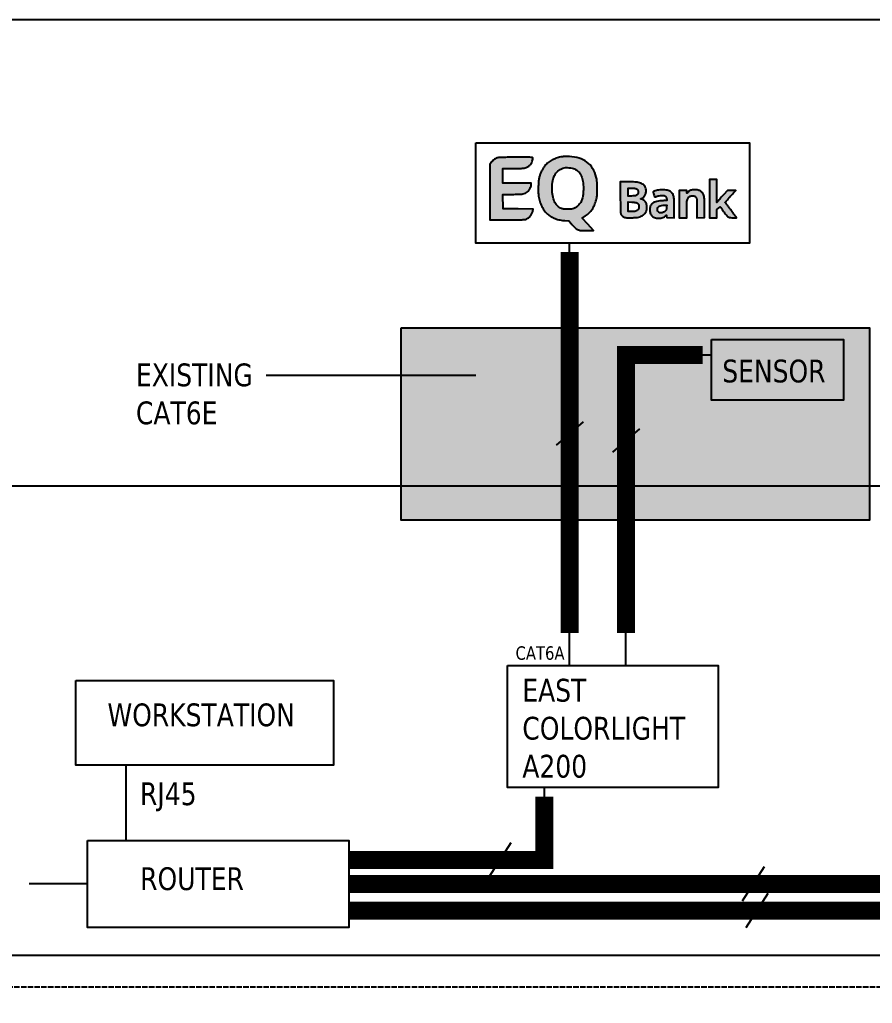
# Model space of a CAD drawing. Header units: millimetres. Extents: x 430 to 9320, y -2045 to 5442.
# Drawn here: x 1212 to 2161, y -742 to 353 of the extents above; entities that cross this region are included whole.
import ezdxf

# ---------------------------------------------------------------- set-up
doc = ezdxf.new("R2010")
doc.units = ezdxf.units.MM
doc.linetypes.add('ACAD_ISO02W100', pattern=[15, 12, -3])
doc.layers.add('def', color=7, linetype='Continuous', plot=False)
doc.styles.get("Standard").update_dxf_attribs({"font": 'Arial.ttf'})

msp = doc.modelspace()

# ---------------------------------------------------------------- hatches: boundary and pattern name
at = {"transparency": 33554687}
h = msp.add_hatch(color=2, dxfattribs=at)
h.dxf.hatch_style = 1
edge = h.paths.add_edge_path()
edge.add_arc((1746.4, 189.9), 9.3, 101.0553, 114.4272)
edge.add_arc((1747.7, 187.1), 12.4, 114.4272, 125.2375)
edge.add_arc((1748.3, 186.3), 13.3, 125.2375, 135.6504)
edge.add_arc((1748.4, 186.2), 13.5, 135.6504, 145.9729)
edge.add_line((1737.2, 193.8), (1735.7, 191.6))
edge.add_line((1735.7, 191.6), (1735.5, 129.8))
edge.add_line((1735.5, 129.8), (1754.4, 129.8))
edge.add_arc((1754.2, 1093.1), 963.3, 270.0082, 270.4792)
edge.add_arc((1758.9, 531), 401.2, 270.4792, 271.3854)
edge.add_arc((1756.7, 624.8), 495, 271.3854, 271.9671)
edge.add_arc((1773.5, 136.1), 6.04, 271.967, 285.5213)
edge.add_arc((1772.5, 139.5), 9.55, 285.5213, 304.4374)
edge.add_arc((1770.5, 142.4), 13.1, 304.4374, 319.3506)
edge.add_arc((1770, 142.9), 13.8, 319.3506, 333.8983)
edge.add_arc((1771.6, 142.1), 12, 333.8984, 350.0337)
edge.add_line((1783.4, 140), (1783.7, 141.8))
edge.add_line((1783.7, 141.8), (1767, 141.9))
edge.add_line((1767, 141.9), (1750.2, 142))
edge.add_line((1750.2, 142), (1749.9, 158.2))
edge.add_line((1749.9, 158.2), (1760.4, 158.2))
edge.add_arc((1760.4, 445.9), 287.7, 270.0001, 271.5287)
edge.add_arc((1767.3, 187.1), 28.8, 271.5288, 279.806)
edge.add_arc((1770.3, 169.8), 11.3, 279.8061, 294.7663)
edge.add_arc((1770.3, 169.9), 11.4, 294.7663, 309.5901)
edge.add_arc((1771.8, 168), 8.96, 309.5902, 323.6672)
edge.add_arc((1765.8, 172.5), 16.5, 323.6672, 332.5814)
edge.add_arc((1766.4, 172.2), 15.8, 332.5815, 341.5938)
edge.add_arc((1775.5, 169.1), 6.16, 341.5938, 359.8278)
edge.add_line((1781.7, 169.1), (1781.7, 170.7))
edge.add_line((1781.7, 170.7), (1749.9, 170.7))
edge.add_line((1749.9, 170.7), (1749.9, 187))
edge.add_line((1749.9, 187), (1761.6, 187))
edge.add_arc((1761.6, 560.5), 373.5, 270, 271.3558)
edge.add_arc((1769.9, 211.9), 24.7, 271.3558, 281.1914)
edge.add_arc((1773, 196.3), 8.83, 281.1914, 300.5873)
edge.add_arc((1770.8, 200), 13.1, 300.5872, 315.0001)
edge.add_arc((1773.1, 197.7), 9.86, 315, 328.727)
edge.add_arc((1766.5, 201.7), 17.6, 328.7269, 337.6303)
edge.add_arc((1767.6, 201.2), 16.4, 337.6304, 346.3354)
edge.add_arc((1781.1, 198), 2.53, 346.3354, 380.9936)
edge.add_arc((1782.9, 198.6), 0.633, 20.9937, 85.9991)
edge.add_arc((1777, 114.5), 85, 85.9991, 88.0026)
edge.add_arc((1774.8, 52.7), 146.8, 88.0026, 89.9014)
edge.add_arc((1771.3, -1980.4), 2179.9, 89.9014, 90.1661)
edge.add_arc((1767.4, -637.3), 836.8, 90.1662, 90.6539)
edge.add_arc((1763.9, -331.5), 531, 90.6539, 91.3396)
edge.add_arc((1769.3, -559.7), 759.3, 91.3396, 91.7437)
edge.add_arc((1746.5, 189.8), 9.41, 91.7437, 101.0553)
h = msp.add_hatch(color=2, dxfattribs=at)
h.dxf.hatch_style = 1
h.paths.add_polyline_path([(1810.5, 198.8, 0.041017), (1805.1, 196.5, 0.042659), (1800.4, 193.5, 0.059605), (1796.8, 190.1, 0.033609), (1795, 187.4, 0.022771), (1793.2, 184.2, 0.022391), (1791.7, 180.8, 0.027731), (1790.6, 177.4, 0.043448), (1789.9, 173.5, 0.011984), (1789.5, 167.1, 0.012408), (1789.5, 160.7, 0.034373), (1789.8, 156.2, 0.038285), (1791.2, 150.3, 0.03949), (1793.5, 144.7, 0.041727), (1796.4, 139.8, 0.058368), (1799.9, 136.1, 0.049105), (1803.8, 133.3, 0.040423), (1808.4, 131.2, 0.037889), (1813.6, 129.7, 0.032165), (1819.2, 129), (1823.6, 128.7), (1826, 125.6, 0.030703), (1830, 121.3, 0.091703), (1833.3, 119, 0.084209), (1837.3, 118, 0.023289), (1843.9, 117.9), (1850.9, 118), (1844.7, 124.9), (1838.5, 131.7), (1842.1, 134.2, 0.048887), (1846.1, 137.5, 0.048474), (1849.4, 141.5, 0.045576), (1852, 146.2, 0.034854), (1854, 151.9, 0.022788), (1854.6, 154.2, 0.025276), (1854.9, 156.5, 0.016172), (1855, 159.5, 0.003722), (1855, 164.7, 0.003815), (1855, 169.7, 0.015568), (1854.8, 172.8, 0.024026), (1854.5, 175.1, 0.023331), (1854, 177.4, 0.068965), (1849.9, 187.1, 0.093334), (1843.6, 194.1, 0.091361), (1835, 198.5, 0.063315), (1824.3, 200.3, 0.008607), (1822.1, 200.3, 0.0074), (1819.7, 200.3, 0.007468), (1817.6, 200.2, 0.021216), (1816.1, 200, 0.043399)])
h.paths.add_polyline_path([(1819.8, 187.9, -0.031023), (1823.4, 187.8, -0.031012), (1827.1, 187.4, -0.059386), (1829.9, 186.5, -0.09124), (1834.3, 183.4, -0.089521), (1837.3, 178.9, -0.070744), (1839.1, 172.8, -0.034479), (1839.7, 164.7, -0.022883), (1839.4, 158.1, -0.049356), (1838.4, 153.2, -0.061085), (1836.7, 149.3, -0.059436), (1834, 145.8, -0.047907), (1831.7, 143.8, -0.065645), (1829.2, 142.5, -0.057719), (1826.3, 141.8, -0.028118), (1822.4, 141.6, -0.009571), (1820, 141.6, -0.0217), (1818.2, 141.8, -0.041545), (1816, 142.2, -0.095889), (1811.1, 145.2, -0.087674), (1807.9, 149.2, -0.072316), (1805.9, 154.8, -0.038347), (1804.9, 162.1, -0.041502), (1805.3, 171.7, -0.082133), (1807.4, 179, -0.103076), (1811.3, 184.1, -0.099815), (1817, 187.3, -0.065301)], flags=16)
h = msp.add_hatch(color=7, dxfattribs=at)
h.dxf.hatch_style = 1
h.paths.add_polyline_path([(1902.1, 171.2, 0.039713), (1899.4, 171.7, 0.02401), (1895.6, 172, 0.005395), (1889.2, 172), (1880.8, 172), (1880.8, 154.7, 0.000532), (1880.9, 143.7, 0.006749), (1881, 139.6, 0.01607), (1881.1, 137.3, 0.090819), (1881.5, 136.2, 0.051755), (1882.2, 135, 0.048262), (1883.3, 133.9, 0.049059), (1884.4, 133.1, 0.057996), (1885.7, 132.5, 0.067104), (1888.1, 132.2, 0.008087), (1893.4, 132.2, 0.008722), (1898.7, 132.4, 0.05575), (1901.4, 132.8, 0.041625), (1904.1, 133.8, 0.051949), (1906.4, 135.2, 0.056136), (1908.3, 137, 0.086092), (1909.9, 139.7, 0.094047), (1910.3, 141.4, 0.00821), (1910.3, 143.8, 0.022174), (1910.2, 146.2, 0.053865), (1909.9, 147.9, 0.065377), (1909.2, 149.3, 0.048514), (1908.1, 150.7, 0.053072), (1907.3, 151.4, 0.025568), (1906.1, 152.2, 0.02399), (1904.8, 152.8, 0.159738), (1903.5, 152.9, -0.364699), (1903.8, 153.4, -0.048057), (1904.3, 153.6, 0.084664), (1905.5, 154.1, 0.077691), (1907.4, 155.7, 0.047092), (1908.2, 156.8, 0.049555), (1908.8, 158.3, 0.030944), (1909.3, 160, 0.031117), (1909.5, 161.8, 0.056568), (1909.5, 163.2, 0.042545), (1908.9, 165.7, 0.073107), (1907.9, 167.5, 0.075931), (1906.5, 169, 0.04955), (1904.5, 170.2, 0.044509)])
h.paths.add_polyline_path([(1900.7, 160.5, -0.031458), (1900.5, 158.8, -0.189722), (1897.9, 156.8, -0.048631), (1896.1, 156.5, -0.010711), (1893.3, 156.3), (1889.4, 156.2), (1889.4, 165.1), (1893.1, 165.1, -0.009226), (1895.6, 165, -0.03819), (1897.4, 164.8, -0.154381), (1900.3, 163.2, -0.094995)], flags=16)
h.paths.add_polyline_path([(1893.5, 149.5), (1889.4, 149.7), (1889.4, 139), (1893.5, 139.1, 0.004387), (1895.9, 139.2, 0.023964), (1897.2, 139.3, 0.041796), (1898.1, 139.6, 0.038005), (1899, 139.9, 0.023269), (1899.5, 140.2, 0.044614), (1900.5, 141, 0.115374), (1901.1, 141.6, 0.056947), (1901.5, 143.4, 0.038775), (1901.6, 144.7, 0.056505), (1901.5, 145.8, 0.056153), (1901.2, 146.8, 0.070555), (1900.7, 147.6, 0.097482), (1899.4, 148.5, 0.129219), (1896.9, 149.4, 0.007653)], flags=16)
h.paths.add_polyline_path([(1932.2, 154.2, 0.06279), (1931.8, 155.2, 0.072662), (1931.2, 156, 0.07106), (1930.4, 156.6, 0.104022), (1928.9, 157, 0.035058), (1926.7, 157, 0.033454), (1924.1, 156.7, 0.043468), (1921.1, 155.8, -0.004667), (1919.1, 155.1, -0.000874), (1918.2, 158, -0.001194), (1917.2, 161.1, -0.014181), (1919.8, 162.1, -0.019671), (1922.3, 162.7, -0.02213), (1924.7, 163.2, -0.035507), (1927.4, 163.4, -0.027319), (1930.3, 163.2, -0.027801), (1933.1, 162.7, -0.057333), (1936.1, 161.7, -0.047384), (1937.9, 160.1, -0.04574), (1939.4, 158.3, -0.07909), (1940.4, 155.7, -0.026787), (1940.7, 153.1, -0.014927), (1940.9, 149.2, -0.002991), (1940.9, 142.2), (1940.9, 132.1), (1932.5, 132.3), (1932.3, 133.8, 0.003843), (1932.2, 134.8, 0.132026), (1932.1, 135, 0.746765), (1932, 135, -0.143823), (1928.2, 132.4, -0.08158), (1923.4, 131.6, -0.083303), (1918.7, 132.4, -0.147136), (1915.6, 134.7, -0.098818), (1913.9, 138.1, -0.087066), (1913.6, 142.1, -0.091736), (1914.6, 145.8, -0.127964), (1916.8, 148.4, -0.058684), (1918.9, 149.5, -0.039297), (1921.5, 150.2, -0.028731), (1924.9, 150.8, -0.011372), (1929.7, 151.2), (1932.7, 151.3), (1932.5, 152.9, 0.036641)])
h.paths.add_polyline_path([(1926.6, 145.9, 0.097935), (1924.2, 145, 0.139223), (1922.7, 143.5, 0.15951), (1922.3, 140.5, 0.187311), (1922.6, 139.3, 0.181284), (1924.9, 137.8, 0.101433), (1927.5, 137.8, 0.097642), (1930, 138.9, 0.130708), (1931.7, 140.7, 0.034062), (1932, 141.4, 0.050801), (1932.3, 142.7, 0.020091), (1932.4, 144.1), (1932.5, 146.3), (1930.3, 146.2, 0.038013)], flags=16)
h.paths.add_polyline_path([(1992.2, 153.9, 0.002737), (1990.7, 152.1, 0.016358), (1989.5, 150.6, -0.000779), (1988.2, 149, -0.000014), (1988.2, 152.8, -0.000599), (1988.2, 157, -0.000359), (1988.3, 161.9), (1988.4, 174.8), (1984.4, 174.8, 0.004317), (1982.8, 174.8, 0.012779), (1980.3, 174.7, 0.119748), (1980.2, 174.6, 0.196556), (1980.1, 174.4, 0.000103), (1980.1, 168.3, 0.001346), (1980, 161.4, 0.000818), (1980, 153.3), (1980, 132.1), (1988.3, 132.1), (1988.3, 141.5), (1990.3, 143.1, -0.016288), (1991.2, 143.9, -0.007536), (1991.9, 144.4, -0.00179), (1993.7, 142.1, -0.004332), (1995.8, 139.2, 0.005191), (1998.2, 135.8, 0.031842), (1999.6, 134.2, 0.059954), (2000.8, 133.2, 0.056779), (2002.2, 132.5, 0.069526), (2003.5, 132.3, 0.007484), (2006.6, 132.1, 0.002857), (2010, 132, 0.420134), (2010.2, 132.3, 0.158766), (2010.2, 132.4, 0.000127), (2008.4, 134.9, 0.001372), (2006.4, 137.6, 0.000839), (2004, 140.8, -0.000932), (2001.6, 144, -0.001508), (1999.6, 146.8, -0.000221), (1997.7, 149.4, -0.00068), (1999.3, 151.3, -0.003534), (2001, 153.2, -0.002177), (2003, 155.5, 0.000714), (2005.1, 157.8, 0.001026), (2007, 159.8, 0.000537), (2008.5, 161.5, 0.038675), (2009.4, 162.6), (2004.8, 162.6), (2000.1, 162.6), (1995.7, 157.8, 0.002778), (1994, 155.9, 0.002812)])
h = msp.add_hatch(color=7, dxfattribs=at)
h.dxf.hatch_style = 1
edge = h.paths.add_edge_path()
edge.add_arc((1963.7, 148), 15.3, 96.4753, 103.1385)
edge.add_arc((1962.5, 153.2), 9.95, 103.1385, 112.3247)
edge.add_arc((1962, 154.3), 8.74, 112.3247, 122.1815)
edge.add_arc((1962.1, 154.2), 8.84, 122.1815, 131.9583)
edge.add_line((1956.2, 160.8), (1954.8, 159.5))
edge.add_line((1954.8, 159.5), (1954.8, 162.6))
edge.add_line((1954.8, 162.6), (1946.5, 162.6))
edge.add_line((1946.5, 162.6), (1946.5, 132.1))
edge.add_line((1946.5, 132.1), (1954.8, 132.1))
edge.add_line((1954.8, 132.1), (1954.8, 140.9))
edge.add_arc((2375.8, 140.7), 421, 179.1266, 179.9718, ccw=False)
edge.add_arc((1987.3, 146.7), 32.5, 173.6222, 179.1265, ccw=False)
edge.add_arc((1965.9, 149), 11, 162.6813, 173.6222, ccw=False)
edge.add_arc((1963.7, 149.7), 8.67, 149.6281, 162.6813, ccw=False)
edge.add_arc((1960.9, 151.4), 5.38, 133.8424, 149.628, ccw=False)
edge.add_arc((1959.9, 152.4), 3.92, 113.8411, 133.8424, ccw=False)
edge.add_arc((1960.3, 151.5), 4.92, 96.3547, 113.8411, ccw=False)
edge.add_arc((1961, 144.9), 11.5, 87.1092, 96.3547, ccw=False)
edge.add_arc((1960, 123.9), 32.6, 84.8259, 87.1092, ccw=False)
edge.add_arc((1962.7, 153.9), 2.47, 69.77, 84.8258, ccw=False)
edge.add_arc((1963, 154.8), 1.55, 48.9147, 69.7699, ccw=False)
edge.add_arc((1959, 150.2), 7.59, 42.5031, 48.9147, ccw=False)
edge.add_arc((1961, 152.1), 4.85, 35.4607, 42.5032, ccw=False)
edge.add_arc((1958.8, 150.5), 7.65, 30.453, 35.4608, ccw=False)
edge.add_arc((1959.1, 150.7), 7.25, 25.3749, 30.453, ccw=False)
edge.add_arc((1963, 152.5), 2.98, 15.5187, 25.3748, ccw=False)
edge.add_arc((1962.3, 152.3), 3.65, 2.2736, 15.5187, ccw=False)
edge.add_arc((1763.2, 144.4), 202.9, 1.5321, 2.2735, ccw=False)
edge.add_arc((1776.1, 144.8), 190.1, 0.5139, 1.5321, ccw=False)
edge.add_arc((1480.2, 142.1), 486, 0.0088, 0.5139, ccw=False)
edge.add_line((1966.1, 142.2), (1966.1, 132.1))
edge.add_line((1966.1, 132.1), (1974.6, 132.3))
edge.add_line((1974.6, 132.3), (1974.7, 141.6))
edge.add_arc((1495, 145.6), 479.7, 359.5201, 360.4006)
edge.add_arc((1916.6, 148.5), 58.1, 0.4006, 4.5683)
edge.add_arc((1952.5, 151.4), 22.1, 4.5684, 11.9217)
edge.add_arc((1965.2, 154.1), 9.06, 11.9218, 26.2109)
edge.add_arc((1965.3, 154.1), 8.93, 26.211, 46.1001)
edge.add_arc((1965.3, 154.1), 8.96, 46.1001, 65.9417)
edge.add_arc((1964.6, 152.5), 10.7, 65.9417, 83.8464)
edge.add_arc((1963.9, 146.2), 17.1, 83.8464, 96.4754)
at = {"transparency": 33554480}
h = msp.add_hatch(color=7, dxfattribs=at)
h.dxf.hatch_style = 1
h.paths.add_polyline_path([(1636.9, 9.3), (2158.1, 9.3), (2158.1, -204.5), (1636.9, -204.5)])

# ---------------------------------------------------------------- linework, layer by layer
at = {"transparency": 33554687}
for p, q in [((1824.3, -366.1), (1824.3, 103.9)), ((1719.9, -43.2), (1486.4, -43.2)), ((1839.3, -95), (1809.3, -120.9)), ((1758.9, -563.3), (1734.5, -601.6)), ((2040.9, -590.1), (2016.5, -628.3)), ((2044.9, -619.7), (2020.5, -658))]:
    msp.add_line(p, q, dxfattribs=at)
at = {"transparency": 33554541}
for p, q in [((1887, -366.1), (1887, -20.4)), ((1887, -20.4), (1982.5, -20.4)), ((1902, -102.8), (1872, -128.7)), ((1902, -102.8), (1872, -128.7))]:
    msp.add_line(p, q, dxfattribs=at)
at = {"color": 5, "linetype": 'ACAD_ISO02W100', "ltscale": 0.5, "transparency": 33554687}
msp.add_line((1093.5, -723.7), (3956.9, -723.7), dxfattribs=at)
at = {"transparency": 33554687}
for points in [[(1720.1, 215.4), (2024.7, 215.4), (2024.7, 103.9), (1720.1, 103.9)], [(1755.1, -366.1), (1989.8, -366.1), (1989.8, -502), (1755.1, -502)], [(1274.6, -382.8), (1561.6, -382.8), (1561.6, -477), (1274.6, -477)], [(1287.6, -560.8), (1578.5, -560.8), (1578.5, -657.6), (1287.6, -657.6)]]:
    msp.add_lwpolyline(points, close=True, dxfattribs=at)
for points in [[(1744.6, 199, 0.058412), (1742.6, 198.4, 0.047204), (1740.6, 197.2, 0.045466), (1738.7, 195.6, 0.045071), (1737.2, 193.8), (1735.7, 191.6), (1735.5, 129.8), (1754.4, 129.8, 0.002055), (1762.3, 129.8, 0.003954), (1768.6, 129.9, 0.002538), (1773.7, 130.1, 0.059211), (1775.1, 130.3, 0.082725), (1777.9, 131.6, 0.065163), (1780.5, 133.9, 0.063562), (1782.4, 136.8, 0.07052), (1783.4, 140), (1783.7, 141.8), (1767, 141.9), (1750.2, 142), (1749.9, 158.2), (1760.4, 158.2, 0.00667), (1768.1, 158.3, 0.036132), (1772.2, 158.7, 0.065369), (1775.1, 159.6, 0.064771), (1777.6, 161.1, 0.0615), (1779.1, 162.7, 0.038915), (1780.4, 164.9, 0.039344), (1781.4, 167.2, 0.079729), (1781.7, 169.1), (1781.7, 170.7), (1749.9, 170.7), (1749.9, 187), (1761.6, 187, 0.005916), (1770.5, 187.1, 0.042942), (1774.7, 187.6, 0.084833), (1777.5, 188.7, 0.062971), (1780.1, 190.7, 0.059967), (1781.5, 192.5, 0.038868), (1782.8, 195, 0.038001), (1783.5, 197.4, 0.152388), (1783.4, 198.9, 0.291499), (1782.9, 199.3, 0.008742), (1779.9, 199.4, 0.008285), (1775.1, 199.5, 0.001155), (1765, 199.5, 0.002128), (1757.9, 199.5, 0.002992), (1751.5, 199.3, 0.001763), (1746.2, 199.2, 0.040652)], [(1816.1, 200, 0.043399), (1810.5, 198.8, 0.041017), (1805.1, 196.5, 0.042659), (1800.4, 193.5, 0.059605), (1796.8, 190.1, 0.033608), (1795, 187.4, 0.022771), (1793.2, 184.2, 0.022391), (1791.7, 180.8, 0.027731), (1790.6, 177.4, 0.043448), (1789.9, 173.5, 0.011984), (1789.5, 167.1, 0.012408), (1789.5, 160.7, 0.034374), (1789.8, 156.2, 0.03828), (1791.2, 150.3, 0.039493), (1793.5, 144.7, 0.041729), (1796.4, 139.8, 0.058368), (1799.9, 136.1, 0.049105), (1803.8, 133.3, 0.040427), (1808.4, 131.2, 0.037885), (1813.6, 129.7, 0.032165), (1819.2, 129), (1823.6, 128.7), (1826, 125.6, 0.030703), (1830, 121.3, 0.091709), (1833.3, 119, 0.084204), (1837.3, 118, 0.023289), (1843.9, 117.9), (1850.9, 118), (1844.7, 124.9), (1838.5, 131.7), (1842.1, 134.2, 0.048887), (1846.1, 137.5, 0.048476), (1849.4, 141.5, 0.045574), (1852, 146.2, 0.034854), (1854, 151.9, 0.022788), (1854.6, 154.2, 0.025276), (1854.9, 156.5, 0.016172), (1855, 159.5, 0.003722), (1855, 164.7, 0.003815), (1855, 169.7, 0.015568), (1854.8, 172.8, 0.024026), (1854.5, 175.1, 0.02333), (1854, 177.4, 0.068965), (1849.9, 187.1, 0.093356), (1843.6, 194.1, 0.091342), (1835, 198.5, 0.063315), (1824.3, 200.3, 0.008608), (1822.1, 200.3, 0.007399), (1819.7, 200.3, 0.007468), (1817.6, 200.2, 0.021216)], [(1829.9, 186.5, -0.091243), (1834.3, 183.4, -0.08952), (1837.3, 178.9, -0.070744), (1839.1, 172.8, -0.034479), (1839.7, 164.7, -0.022883), (1839.4, 158.1, -0.049356), (1838.4, 153.2, -0.061085), (1836.7, 149.3, -0.059442), (1834, 145.8, -0.047902), (1831.7, 143.8, -0.065642), (1829.2, 142.5, -0.057719), (1826.3, 141.8, -0.028118), (1822.4, 141.6, -0.009571), (1820, 141.6, -0.0217), (1818.2, 141.8, -0.028134), (1816.7, 142, -0.038756), (1815.5, 142.4, -0.08564), (1811.1, 145.2, -0.087655), (1807.9, 149.2, -0.072316), (1805.9, 154.8, -0.038343), (1804.9, 162.1, -0.041505), (1805.3, 171.7, -0.082132), (1807.4, 179, -0.103076), (1811.3, 184.1, -0.099815), (1817, 187.3, -0.065302), (1819.8, 187.9, -0.031023), (1823.4, 187.8, -0.031012), (1827.1, 187.4, -0.059382)], [(1880.8, 154.7, 0.000532), (1880.9, 143.7, 0.006749), (1881, 139.6, 0.01607), (1881.1, 137.3, 0.090819), (1881.5, 136.2, 0.051756), (1882.2, 135, 0.048262), (1883.3, 133.9, 0.04906), (1884.4, 133.1, 0.057996), (1885.7, 132.5, 0.067104), (1888.1, 132.2, 0.00808), (1893.4, 132.2, 0.00873), (1898.7, 132.4, 0.055751), (1901.4, 132.8, 0.041622), (1904.1, 133.8, 0.051949), (1906.4, 135.2, 0.056139), (1908.3, 137, 0.064879), (1909.6, 139, 0.024157), (1910, 140, 0.04661), (1910.2, 140.8, 0.032305), (1910.3, 141.9, 0.006531), (1910.3, 143.8, 0.022174), (1910.2, 146.2, 0.053865), (1909.9, 147.9, 0.065379), (1909.2, 149.3, 0.048513), (1908.1, 150.7, 0.053072), (1907.3, 151.4, 0.025568), (1906.1, 152.2, 0.02399), (1904.8, 152.8, 0.099315), (1904, 152.9, -0.098407), (1903.6, 153, -0.428183), (1903.5, 153.2, -0.181223), (1903.8, 153.4, -0.048057), (1904.3, 153.6, 0.07639), (1905.3, 154, 0.043853), (1906.4, 154.8, 0.04182), (1907.4, 155.7, 0.047092), (1908.2, 156.8, 0.049555), (1908.8, 158.3, 0.030944), (1909.3, 160, 0.031117), (1909.5, 161.8, 0.056568), (1909.5, 163.2, 0.042545), (1908.9, 165.7, 0.073108), (1907.9, 167.5, 0.075932), (1906.5, 169, 0.04955), (1904.5, 170.2, 0.044508), (1902.1, 171.2, 0.039714), (1899.4, 171.7, 0.02401), (1895.6, 172, 0.005395), (1889.2, 172), (1880.8, 172)], [(1898.1, 164.6, -0.063169), (1899.4, 164, -0.107956), (1900.2, 163.2, -0.102462), (1900.6, 162, -0.052826), (1900.7, 160.5, -0.016744), (1900.6, 159.6, -0.045243), (1900.5, 159, -0.058909), (1900.2, 158.5, -0.050131), (1899.9, 158, -0.071127), (1898.9, 157.2, -0.071807), (1897.8, 156.7, -0.044288), (1896.1, 156.5, -0.010711), (1893.3, 156.3), (1889.4, 156.2), (1889.4, 165.1), (1893.1, 165.1, -0.006717), (1894.9, 165.1, -0.016388), (1896.2, 165, -0.021997), (1897.3, 164.8, -0.036662)], [(1980.2, 174.6, 0.196556), (1980.1, 174.4, 0.000103), (1980.1, 168.3, 0.001346), (1980, 161.4, 0.000818), (1980, 153.3), (1980, 132.1), (1988.3, 132.1), (1988.3, 141.5), (1990, 142.9, -0.006596), (1990.6, 143.5, -0.009691), (1991.2, 143.9, -0.005527), (1991.8, 144.3, -0.15288), (1991.9, 144.3, -0.233754), (1992.1, 144.3, -0.001105), (1993.1, 142.8, -0.004743), (1994.4, 141.2, -0.002942), (1995.8, 139.2, 0.005191), (1998.2, 135.8, 0.031842), (1999.6, 134.2, 0.059954), (2000.8, 133.2, 0.05678), (2002.2, 132.5, 0.069524), (2003.5, 132.3, 0.007484), (2006.6, 132.1, 0.002857), (2010, 132, 0.420134), (2010.2, 132.3, 0.158766), (2010.2, 132.4, 0.000127), (2008.4, 134.9, 0.001373), (2006.4, 137.6, 0.000838), (2004, 140.8, -0.000932), (2001.6, 144, -0.001508), (1999.6, 146.8, -0.000205), (1997.8, 149.2, -0.113598), (1997.7, 149.4, -0.226834), (1997.8, 149.6, -0.000632), (1999.3, 151.3, -0.003534), (2001, 153.2, -0.002177), (2003, 155.5, 0.000714), (2005.1, 157.8, 0.001027), (2007, 159.8, 0.000537), (2008.5, 161.5, 0.016388), (2008.9, 162), (2009.4, 162.6), (2004.8, 162.6), (2000.1, 162.6), (1995.7, 157.8, 0.002778), (1994, 155.9, 0.002812), (1992.2, 153.9, 0.002737), (1990.7, 152.1, 0.011463), (1989.8, 151.1, -0.001434), (1989.2, 150.3, -0.002348), (1988.7, 149.6, -0.000282), (1988.3, 149.1, -0.227169), (1988.2, 149, -0.415585), (1988.2, 149.1, -0.000014), (1988.2, 152.8, -0.000598), (1988.2, 157, -0.000359), (1988.3, 161.9), (1988.4, 174.8), (1984.4, 174.8, 0.004317), (1982.8, 174.8, 0.006714), (1981.5, 174.8, 0.002511), (1980.3, 174.7, 0.184872)], [(1924.7, 163.2, 0.02213), (1922.3, 162.7, 0.019671), (1919.8, 162.1, 0.01157), (1917.7, 161.3, 0.313955), (1917.4, 160.9, 0.076546), (1917.4, 160.5, 0.000936), (1918.2, 158, 0.000768), (1919, 155.5, 0.095596), (1919.2, 155.2, 0.302544), (1919.3, 155.2, 0.001652), (1920, 155.4, 0.006232), (1920.8, 155.7, 0.003825), (1921.7, 156, -0.034729), (1924.1, 156.7, -0.033454), (1926.7, 157, -0.035057), (1928.9, 157, -0.104022), (1930.4, 156.6, -0.07106), (1931.2, 156, -0.072662), (1931.8, 155.2, -0.062789), (1932.2, 154.2, -0.036641), (1932.5, 152.9), (1932.7, 151.3), (1929.7, 151.2, 0.011372), (1924.9, 150.8, 0.028731), (1921.5, 150.2, 0.039297), (1918.9, 149.5, 0.058683), (1916.8, 148.4, 0.127965), (1914.6, 145.8, 0.091735), (1913.6, 142.1, 0.087065), (1913.9, 138.1, 0.098819), (1915.6, 134.7, 0.147136), (1918.7, 132.4, 0.083303), (1923.4, 131.6, 0.08158), (1928.2, 132.4, 0.129426), (1931.7, 134.7, -0.026294), (1932, 135, -0.443682), (1932.1, 135, -0.132026), (1932.2, 134.8, -0.003843), (1932.3, 133.8), (1932.5, 132.3), (1940.9, 132.1), (1940.9, 142.2, 0.002991), (1940.9, 149.2, 0.014927), (1940.7, 153.1, 0.026787), (1940.4, 155.7, 0.056715), (1939.8, 157.6, 0.06097), (1939.1, 158.8, 0.033569), (1937.9, 160.1, 0.0336), (1936.6, 161.3, 0.063085), (1935.4, 162, 0.044653), (1933.1, 162.7, 0.027801), (1930.3, 163.2, 0.027318), (1927.4, 163.4, 0.035508)], [(1962, 163.2, 0.029082), (1960.2, 162.9, 0.040104), (1958.7, 162.4, 0.043035), (1957.4, 161.7, 0.042685), (1956.2, 160.8), (1954.8, 159.5), (1954.8, 162.6), (1946.5, 162.6), (1946.5, 132.1), (1954.8, 132.1), (1954.8, 140.9, -0.003688), (1954.8, 147.1, -0.024022), (1955, 150.3, -0.047775), (1955.5, 152.3, -0.057017), (1956.3, 154.1, -0.068987), (1957.2, 155.3, -0.087494), (1958.3, 156, -0.076447), (1959.7, 156.4, -0.040363), (1961.6, 156.5, -0.009963), (1962.9, 156.4, -0.065788), (1963.5, 156.2, -0.09125), (1964, 156, -0.027983), (1964.6, 155.4, -0.030738), (1965, 154.9, -0.021854), (1965.4, 154.3, -0.022161), (1965.7, 153.8, -0.043032), (1965.8, 153.3, -0.057857), (1966, 152.5, -0.003235), (1966.1, 149.8, -0.004443), (1966.1, 146.5, -0.002204), (1966.1, 142.2), (1966.1, 132.1), (1974.6, 132.3), (1974.7, 141.6, 0.003842), (1974.7, 148.9, 0.018187), (1974.5, 153.1, 0.032096), (1974.1, 155.9, 0.062429), (1973.4, 158.1, 0.087001), (1971.5, 160.6, 0.086792), (1969, 162.3, 0.078283), (1965.7, 163.2, 0.05516)], [(1898.8, 148.9, -0.038508), (1899.9, 148.3, -0.064671), (1900.7, 147.6, -0.070555), (1901.2, 146.8, -0.056153), (1901.5, 145.8, -0.056506), (1901.6, 144.7, -0.038775), (1901.5, 143.4, -0.039434), (1901.2, 142.2, -0.076483), (1900.8, 141.3, -0.056269), (1900.5, 141, -0.02095), (1900.1, 140.6, -0.020446), (1899.5, 140.2, -0.023269), (1899, 139.9, -0.038005), (1898.1, 139.6, -0.041796), (1897.2, 139.3, -0.023964), (1895.9, 139.2, -0.004387), (1893.5, 139.1), (1889.4, 139), (1889.4, 149.7), (1893.5, 149.5, -0.004881), (1895.7, 149.5, -0.020261), (1897, 149.3, -0.033021), (1898, 149.2, -0.042929)], [(1932.4, 144.1, -0.015268), (1932.3, 143.1, -0.02577), (1932.2, 142.2, -0.029789), (1932, 141.4, -0.034062), (1931.7, 140.7, -0.130709), (1930, 138.9, -0.097641), (1927.5, 137.8, -0.101433), (1924.9, 137.8, -0.154014), (1922.9, 139, -0.048484), (1922.5, 139.4, -0.070707), (1922.3, 139.8, -0.053111), (1922.2, 140.4, -0.016452), (1922.2, 141.3, -0.116659), (1922.7, 143.5, -0.139223), (1924.2, 145, -0.097935), (1926.6, 145.9, -0.038013), (1930.3, 146.2), (1932.5, 146.3)]]:
    msp.add_lwpolyline(points, format="xyb", close=True, dxfattribs=at)
at = {"color": 1, "transparency": 33554534, "const_width": 20}
msp.add_lwpolyline([(1824.3, -329.9), (1824.3, 93.9)], dxfattribs=at)
at = {"color": 1, "transparency": 33554541}
msp.add_lwpolyline([(1636.9, 9.6), (2158.1, 9.6), (2158.1, -204.2), (1636.9, -204.2)], close=True, dxfattribs=at)
at = {"color": 1, "transparency": 33554534}
msp.add_lwpolyline([(1887, -329.9, 20, 20, 0), (1887, -20.4, 20, 20, 0), (1972.5, -20.4, 0, 0, 0)], format="xyseb", dxfattribs=at)
at = {"transparency": 33554541}
msp.add_lwpolyline([(1982.5, -3.3), (2129.2, -3.3), (2129.2, -70.7), (1982.5, -70.7)], close=True, dxfattribs=at)
at = {"color": 1, "transparency": 33554544, "const_width": 20}
for points in [[(1796.1, -512), (1796.1, -582.4), (1578.5, -582.4)], [(2264, -525.1), (2264, -609.2), (1578.5, -609.2)]]:
    msp.add_lwpolyline(points, dxfattribs=at)
at = {"transparency": 33554687}
for points in [[(2716.6, -501.4), (2716.6, -638.9), (1578.5, -638.9)], [(1796.1, -502), (1796.1, -582.4), (1578.5, -582.4)], [(2264, -502), (2264, -609.2), (1578.5, -609.2)]]:
    msp.add_lwpolyline(points, dxfattribs=at)
at = {"color": 1, "transparency": 33554549, "const_width": 20}
msp.add_lwpolyline([(2716.6, -514), (2716.6, -638.9), (1578.5, -638.9)], dxfattribs=at)
at = {"layer": 'def', "transparency": 33554687}
msp.add_line((1287.6, -609.2), (1222.6, -609.2), dxfattribs=at)

# ---------------------------------------------------------------- texts
at = {"transparency": 33554687, "attachment_point": 1}
for s, width, insert, char_height in [('{\\fVerdana|b0|i0|c0|p0;\\W0.8;EXISTING\\PCAT6E}', 181.281, (1341.5, -30), 25.359), ('{\\fVerdana|b0|i0|c0|p0;\\W0.8;CAT6A}', 58.941, (1764.2, -344.7), 15), ('{\\fVerdana|b0|i0|c0|p0;\\W0.8;EAST\\PCOLORLIGHT A200}', 209.297, (1771.7, -380.9), 25.359), ('{\\fVerdana|b0|i0|c0|p0;\\W0.8;WORKSTATION}', 212.989, (1309.8, -408.3), 25.359), ('{\\fVerdana|b0|i0|c0|p0;\\W0.8;RJ45}', 146.902, (1346, -496.1), 25.359)]:
    msp.add_mtext_dynamic_manual_height_columns(s, width=width, gutter_width=126.8, heights=[0], dxfattribs=dict(at, insert=insert, char_height=char_height))
at = {"transparency": 33554541, "insert": (1994.4, -25.7), "char_height": 25.359, "attachment_point": 1}
msp.add_mtext_dynamic_manual_height_columns('{\\fVerdana|b0|i0|c0|p0;\\W0.8;SENSOR}', width=118.393, gutter_width=126.8, heights=[0], dxfattribs=at)

# ---------------------------------------------------------------- next in the draw order: wipeouts: each hides what was drawn before it
at = {"transparency": 33554687}
msp.add_wipeout([(1294.1, -565.9), (1294.7, -650.8), (1572.3, -652), (1572.3, -567.2)], dxfattribs=at)

# ---------------------------------------------------------------- next in the draw order: linework, layer by layer
msp.add_line((1330.7, -560.8), (1330.7, -478.1), dxfattribs=at)
at = {"transparency": 33554511}
msp.add_lwpolyline([(3081.4, -688.9), (1193, -688.9), (1193, -166.1), (3081.4, -166.1)], close=True, dxfattribs=at)
at = {"layer": 'def', "transparency": 33554687}
msp.add_lwpolyline([(430.1, 352.6), (4081.6, 352.6), (4081.6, -2044.6), (430.1, -2044.6)], close=True, dxfattribs=at)

# ---------------------------------------------------------------- next in the draw order: texts
at = {"transparency": 33554687, "insert": (1346.2, -590.6), "char_height": 25.359, "attachment_point": 1}
msp.add_mtext_dynamic_manual_height_columns('{\\fVerdana|b0|i0|c0|p0;\\W0.8;ROUTER}', width=209.297, gutter_width=126.8, heights=[0], dxfattribs=at)

doc.saveas('drawing.dxf')
